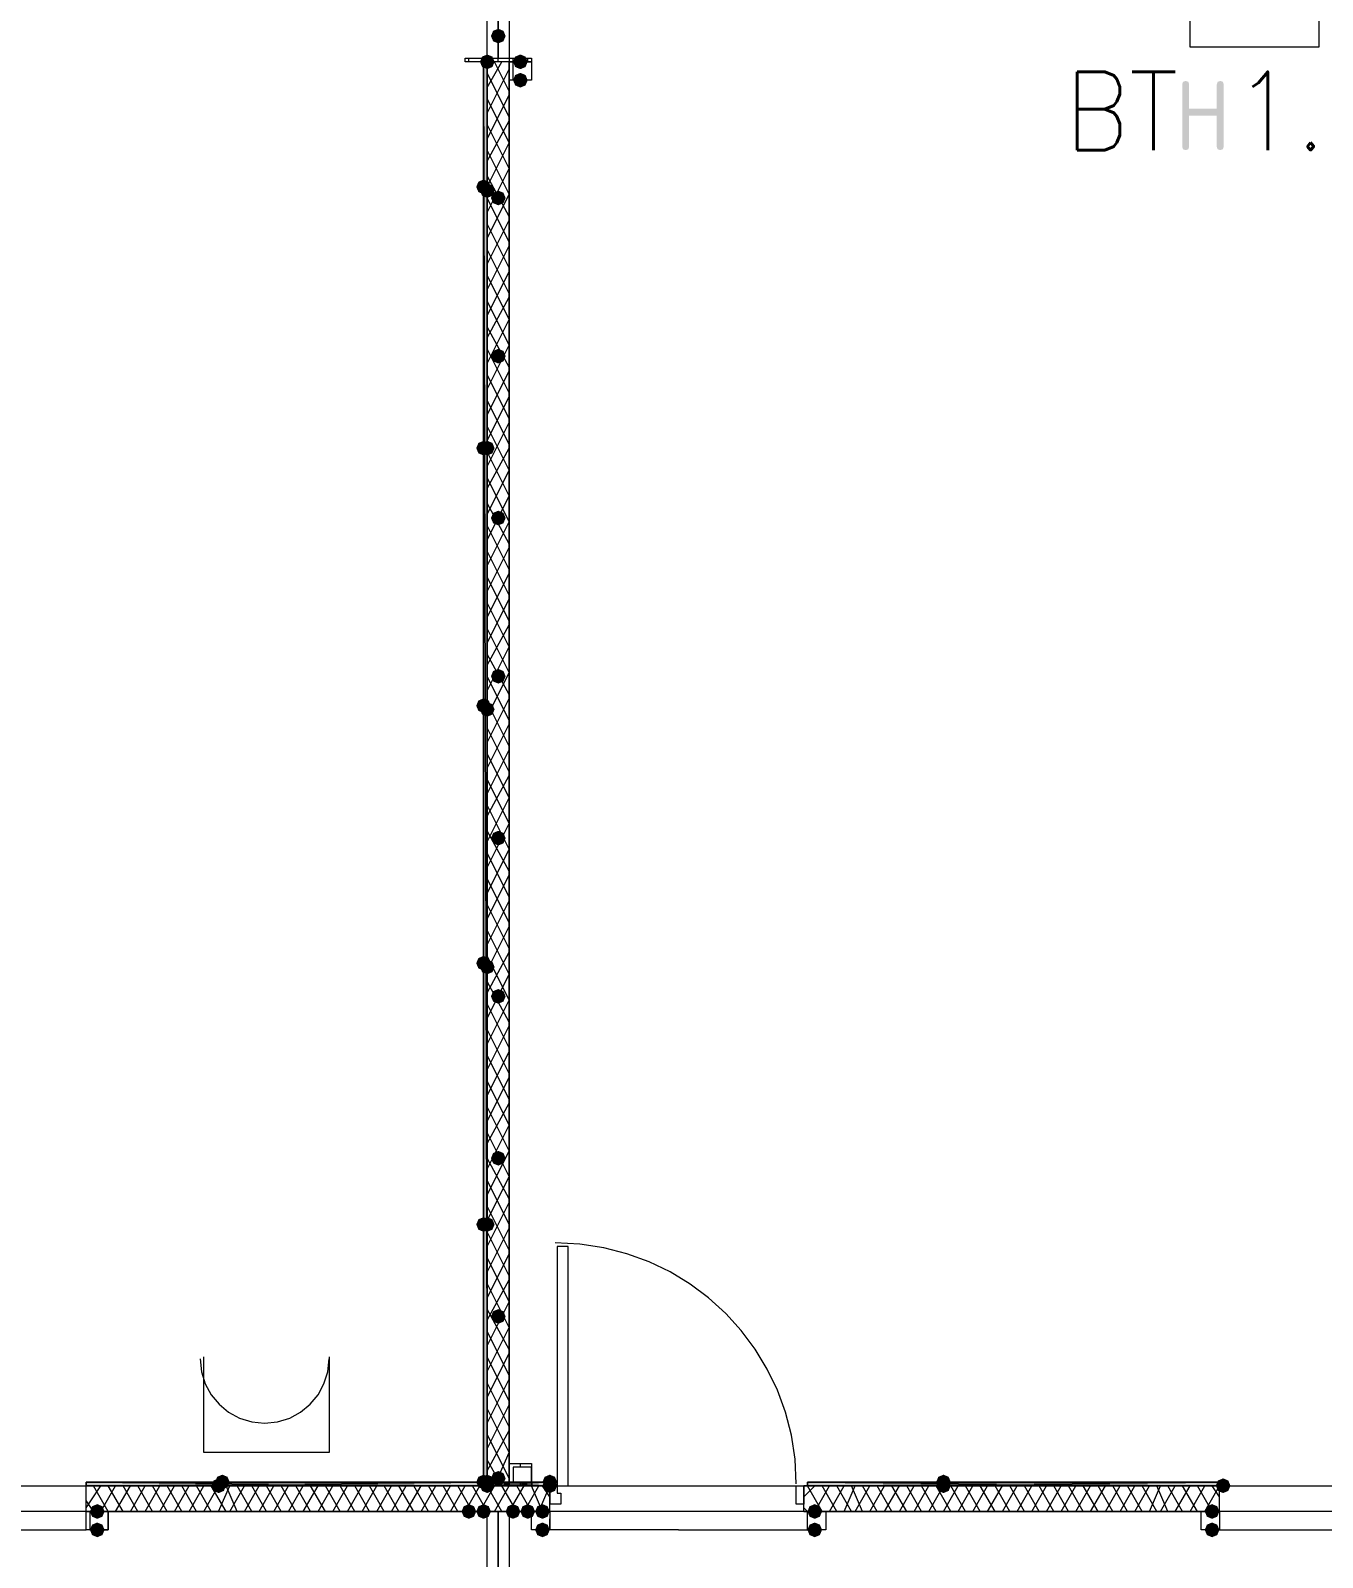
# Model space of a CAD drawing. Header units: millimetres. Extents: x 0 to 420, y 0 to 297.
# Drawn here: x 264.54 to 279.4, y 186.88 to 204.45 of the extents above; entities that cross this region are included whole.
import ezdxf

# ---------------------------------------------------------------- set-up
doc = ezdxf.new("R2010")
doc.units = ezdxf.units.MM
doc.styles.get("Standard").update_dxf_attribs({"font": 'STANDARD'})

msp = doc.modelspace()

# ---------------------------------------------------------------- hatches: boundary and pattern name
for color, points in [(7, [(270.002, 204.385333), (269.977129, 204.325537), (269.917333, 204.300667), (269.857538, 204.325537), (269.832667, 204.385333), (269.857537, 204.445129), (269.917333, 204.47), (269.977129, 204.445129)]), (7, [(269.875, 204.089), (269.850129, 204.029204), (269.790333, 204.004333), (269.730537, 204.029204), (269.705667, 204.089), (269.730537, 204.148796), (269.790333, 204.173667), (269.850129, 204.148796)]), (7, [(270.256, 204.089), (270.231129, 204.029204), (270.171333, 204.004333), (270.111538, 204.029204), (270.086667, 204.089), (270.111537, 204.148796), (270.171333, 204.173667), (270.231129, 204.148796)]), (7, [(270.256, 203.877333), (270.231129, 203.817537), (270.171333, 203.792667), (270.111538, 203.817537), (270.086667, 203.877333), (270.111537, 203.937129), (270.171333, 203.962), (270.231129, 203.937129)]), (7, [(277.786042, 203.112687), (277.786042, 203.829267), (277.796032, 203.859032), (277.82628, 203.868954), (277.856046, 203.859032), (277.865968, 203.829267), (277.865968, 203.550352), (278.184019, 203.550352), (278.184019, 203.829267), (278.193941, 203.859032), (278.223707, 203.868954), (278.253748, 203.859032), (278.263945, 203.829267), (278.263945, 203.112687), (278.253748, 203.082921), (278.223707, 203.072999), (278.193941, 203.082921), (278.184019, 203.112687), (278.184019, 203.470977), (277.865968, 203.470977), (277.865968, 203.112687), (277.856046, 203.082921), (277.82628, 203.072999), (277.796032, 203.082921)]), (254, [(269.832667, 202.649667), (269.807796, 202.589871), (269.748, 202.565), (269.688204, 202.589871), (269.663333, 202.649667), (269.688204, 202.709462), (269.748, 202.734333), (269.807796, 202.709463)]), (254, [(269.875, 202.607333), (269.850129, 202.547537), (269.790333, 202.522667), (269.730537, 202.547537), (269.705667, 202.607333), (269.730537, 202.667129), (269.790333, 202.692), (269.850129, 202.667129)]), (7, [(270.002, 202.522667), (269.977129, 202.462871), (269.917333, 202.438), (269.857538, 202.462871), (269.832667, 202.522667), (269.857537, 202.582462), (269.917333, 202.607333), (269.977129, 202.582463)]), (7, [(270.002, 200.702333), (269.977129, 200.642537), (269.917333, 200.617667), (269.857538, 200.642537), (269.832667, 200.702333), (269.857537, 200.762129), (269.917333, 200.787), (269.977129, 200.762129)]), (254, [(269.832667, 199.644), (269.807796, 199.584204), (269.748, 199.559333), (269.688204, 199.584204), (269.663333, 199.644), (269.688204, 199.703796), (269.748, 199.728667), (269.807796, 199.703796)]), (254, [(269.875, 199.644), (269.850129, 199.584204), (269.790333, 199.559333), (269.730537, 199.584204), (269.705667, 199.644), (269.730537, 199.703796), (269.790333, 199.728667), (269.850129, 199.703796)]), (7, [(270.002, 198.839667), (269.977129, 198.779871), (269.917333, 198.755), (269.857538, 198.779871), (269.832667, 198.839667), (269.857537, 198.899462), (269.917333, 198.924333), (269.977129, 198.899463)]), (7, [(270.002, 197.019333), (269.977129, 196.959537), (269.917333, 196.934667), (269.857538, 196.959537), (269.832667, 197.019333), (269.857537, 197.079129), (269.917333, 197.104), (269.977129, 197.079129)]), (254, [(269.832667, 196.680667), (269.807796, 196.620871), (269.748, 196.596), (269.688204, 196.620871), (269.663333, 196.680667), (269.688204, 196.740462), (269.748, 196.765333), (269.807796, 196.740463)]), (254, [(269.875, 196.638333), (269.850129, 196.578537), (269.790333, 196.553667), (269.730537, 196.578537), (269.705667, 196.638333), (269.730537, 196.698129), (269.790333, 196.723), (269.850129, 196.698129)]), (7, [(270.002, 195.156667), (269.977129, 195.096871), (269.917333, 195.072), (269.857538, 195.096871), (269.832667, 195.156667), (269.857537, 195.216462), (269.917333, 195.241333), (269.977129, 195.216463)]), (254, [(269.832667, 193.717333), (269.807796, 193.657537), (269.748, 193.632667), (269.688204, 193.657537), (269.663333, 193.717333), (269.688204, 193.777129), (269.748, 193.802), (269.807796, 193.777129)]), (254, [(269.875, 193.675), (269.850129, 193.615204), (269.790333, 193.590333), (269.730537, 193.615204), (269.705667, 193.675), (269.730537, 193.734796), (269.790333, 193.759667), (269.850129, 193.734796)]), (7, [(270.002, 193.336333), (269.977129, 193.276537), (269.917333, 193.251667), (269.857538, 193.276537), (269.832667, 193.336333), (269.857537, 193.396129), (269.917333, 193.421), (269.977129, 193.396129)]), (7, [(270.002, 191.473667), (269.977129, 191.413871), (269.917333, 191.389), (269.857538, 191.413871), (269.832667, 191.473667), (269.857537, 191.533462), (269.917333, 191.558333), (269.977129, 191.533463)]), (254, [(269.832667, 190.711667), (269.807796, 190.651871), (269.748, 190.627), (269.688204, 190.651871), (269.663333, 190.711667), (269.688204, 190.771462), (269.748, 190.796333), (269.807796, 190.771463)]), (254, [(269.875, 190.711667), (269.850129, 190.651871), (269.790333, 190.627), (269.730537, 190.651871), (269.705667, 190.711667), (269.730537, 190.771462), (269.790333, 190.796333), (269.850129, 190.771463)]), (7, [(270.002, 189.653333), (269.977129, 189.593537), (269.917333, 189.568667), (269.857538, 189.593537), (269.832667, 189.653333), (269.857537, 189.713129), (269.917333, 189.738), (269.977129, 189.713129)]), (254, [(266.827, 187.748333), (266.802129, 187.688538), (266.742333, 187.663667), (266.682537, 187.688538), (266.657667, 187.748333), (266.682537, 187.808129), (266.742333, 187.833), (266.802129, 187.808129)]), (254, [(269.832667, 187.748333), (269.807796, 187.688538), (269.748, 187.663667), (269.688204, 187.688538), (269.663333, 187.748333), (269.688204, 187.808129), (269.748, 187.833), (269.807796, 187.808129)]), (254, [(269.875, 187.748333), (269.850129, 187.688538), (269.790333, 187.663667), (269.730537, 187.688538), (269.705667, 187.748333), (269.730537, 187.808129), (269.790333, 187.833), (269.850129, 187.808129)]), (254, [(269.875, 187.748333), (269.850129, 187.688538), (269.790333, 187.663667), (269.730537, 187.688538), (269.705667, 187.748333), (269.730537, 187.808129), (269.790333, 187.833), (269.850129, 187.808129)]), (7, [(270.002, 187.790667), (269.977129, 187.730871), (269.917333, 187.706), (269.857538, 187.730871), (269.832667, 187.790667), (269.857537, 187.850462), (269.917333, 187.875333), (269.977129, 187.850463)]), (254, [(270.594667, 187.748333), (270.569796, 187.688538), (270.51, 187.663667), (270.450204, 187.688538), (270.425333, 187.748333), (270.450204, 187.808129), (270.51, 187.833), (270.569796, 187.808129)]), (254, [(275.124333, 187.748333), (275.099462, 187.688538), (275.039667, 187.663667), (274.979871, 187.688538), (274.955, 187.748333), (274.979871, 187.808129), (275.039667, 187.833), (275.099462, 187.808129)]), (254, [(266.784667, 187.706), (266.759796, 187.646204), (266.7, 187.621333), (266.640204, 187.646204), (266.615333, 187.706), (266.640204, 187.765796), (266.7, 187.790667), (266.759796, 187.765796)]), (7, [(269.875, 187.706), (269.850129, 187.646204), (269.790333, 187.621333), (269.730537, 187.646204), (269.705667, 187.706), (269.730537, 187.765796), (269.790333, 187.790667), (269.850129, 187.765796)]), (254, [(269.875, 187.706), (269.850129, 187.646204), (269.790333, 187.621333), (269.730537, 187.646204), (269.705667, 187.706), (269.730537, 187.765796), (269.790333, 187.790667), (269.850129, 187.765796)]), (254, [(269.875, 187.706), (269.850129, 187.646204), (269.790333, 187.621333), (269.730537, 187.646204), (269.705667, 187.706), (269.730537, 187.765796), (269.790333, 187.790667), (269.850129, 187.765796)]), (254, [(269.875, 187.706), (269.850129, 187.646204), (269.790333, 187.621333), (269.730537, 187.646204), (269.705667, 187.706), (269.730537, 187.765796), (269.790333, 187.790667), (269.850129, 187.765796)]), (254, [(270.594667, 187.706), (270.569796, 187.646204), (270.51, 187.621333), (270.450204, 187.646204), (270.425333, 187.706), (270.450204, 187.765796), (270.51, 187.790667), (270.569796, 187.765796)]), (254, [(275.124333, 187.706), (275.099462, 187.646204), (275.039667, 187.621333), (274.979871, 187.646204), (274.955, 187.706), (274.979871, 187.765796), (275.039667, 187.790667), (275.099462, 187.765796)]), (254, [(278.341667, 187.706), (278.316796, 187.646204), (278.257, 187.621333), (278.197204, 187.646204), (278.172333, 187.706), (278.197204, 187.765796), (278.257, 187.790667), (278.316796, 187.765796)]), (7, [(265.387667, 187.409667), (265.362796, 187.349871), (265.303, 187.325), (265.243204, 187.349871), (265.218333, 187.409667), (265.243204, 187.469462), (265.303, 187.494333), (265.362796, 187.469463)]), (7, [(269.663333, 187.409667), (269.638462, 187.349871), (269.578667, 187.325), (269.518871, 187.349871), (269.494, 187.409667), (269.518871, 187.469462), (269.578667, 187.494333), (269.638462, 187.469463)]), (7, [(269.832667, 187.409667), (269.807796, 187.349871), (269.748, 187.325), (269.688204, 187.349871), (269.663333, 187.409667), (269.688204, 187.469462), (269.748, 187.494333), (269.807796, 187.469463)]), (7, [(270.171333, 187.409667), (270.146462, 187.349871), (270.086667, 187.325), (270.026871, 187.349871), (270.002, 187.409667), (270.026871, 187.469462), (270.086667, 187.494333), (270.146462, 187.469463)]), (7, [(270.340667, 187.409667), (270.315796, 187.349871), (270.256, 187.325), (270.196204, 187.349871), (270.171333, 187.409667), (270.196204, 187.469462), (270.256, 187.494333), (270.315796, 187.469463)]), (7, [(270.51, 187.409667), (270.485129, 187.349871), (270.425333, 187.325), (270.365538, 187.349871), (270.340667, 187.409667), (270.365537, 187.469462), (270.425333, 187.494333), (270.485129, 187.469463)]), (7, [(273.642667, 187.409667), (273.617796, 187.349871), (273.558, 187.325), (273.498204, 187.349871), (273.473333, 187.409667), (273.498204, 187.469462), (273.558, 187.494333), (273.617796, 187.469463)]), (7, [(278.214667, 187.409667), (278.189796, 187.349871), (278.13, 187.325), (278.070204, 187.349871), (278.045333, 187.409667), (278.070204, 187.469462), (278.13, 187.494333), (278.189796, 187.469463)]), (7, [(265.387667, 187.198), (265.362796, 187.138204), (265.303, 187.113333), (265.243204, 187.138204), (265.218333, 187.198), (265.243204, 187.257796), (265.303, 187.282667), (265.362796, 187.257796)]), (7, [(270.51, 187.198), (270.485129, 187.138204), (270.425333, 187.113333), (270.365538, 187.138204), (270.340667, 187.198), (270.365537, 187.257796), (270.425333, 187.282667), (270.485129, 187.257796)]), (7, [(273.642667, 187.198), (273.617796, 187.138204), (273.558, 187.113333), (273.498204, 187.138204), (273.473333, 187.198), (273.498204, 187.257796), (273.558, 187.282667), (273.617796, 187.257796)]), (7, [(278.214667, 187.198), (278.189796, 187.138204), (278.13, 187.113333), (278.070204, 187.138204), (278.045333, 187.198), (278.070204, 187.257796), (278.13, 187.282667), (278.189796, 187.257796)])]:
    msp.add_hatch(color=color).paths.add_polyline_path(points, flags=0)
h = msp.add_hatch(color=7)
h.paths.add_polyline_path([(269.790333, 204.089), (269.748, 204.089), (269.790333, 187.748333)], flags=0)
h.paths.add_polyline_path([(269.748, 204.089), (269.790333, 187.748333), (269.748, 187.748333)], flags=0)
h = msp.add_hatch(color=7)
h.paths.add_polyline_path([(269.790333, 187.748333), (265.176, 187.748333), (269.790333, 187.706)], flags=0)
h.paths.add_polyline_path([(265.176, 187.748333), (269.790333, 187.706), (265.176, 187.706)], flags=0)
h = msp.add_hatch(color=7)
h.paths.add_polyline_path([(270.51, 187.748333), (269.790333, 187.748333), (270.51, 187.706)], flags=0)
h.paths.add_polyline_path([(269.790333, 187.748333), (270.51, 187.706), (269.790333, 187.706)], flags=0)
h = msp.add_hatch(color=7)
h.paths.add_polyline_path([(278.257, 187.748333), (273.473333, 187.748333), (278.257, 187.706)], flags=0)
h.paths.add_polyline_path([(273.473333, 187.748333), (278.257, 187.706), (273.473333, 187.706)], flags=0)

# ---------------------------------------------------------------- linework, layer by layer
at = {"color": 7, "lineweight": 0}
for points in [[(269.790333, 222.207667), (252.687667, 222.207667), (252.687667, 187.706), (269.790333, 187.706)], [(287.147, 187.706), (287.147, 222.207667), (270.044333, 222.207667), (270.044333, 187.706)], [(270.298333, 204.089), (269.536333, 204.089), (269.536333, 204.131333), (269.917333, 204.131333), (269.917333, 204.766333), (269.536333, 204.766333), (269.536333, 204.808667), (270.298333, 204.808667), (270.298333, 204.766333), (269.917333, 204.766333), (269.917333, 204.131333), (270.298333, 204.131333)], [(269.790333, 204.089), (269.748, 204.089), (269.790333, 187.748333)], [(269.748, 204.089), (269.790333, 187.748333), (269.748, 187.748333)], [(269.748, 204.089), (269.748, 187.748333), (269.790333, 187.748333), (269.790333, 204.089)], [(269.748, 204.089), (269.748, 187.748333), (269.790333, 187.748333), (269.790333, 204.089)], [(270.298333, 203.877333), (270.086667, 203.877333), (270.086667, 204.089), (270.298333, 204.089), (270.298333, 203.877333), (270.044333, 203.877333), (270.044333, 204.089), (270.298333, 204.089)], [(270.594667, 190.457667), (270.594667, 187.706), (270.721667, 187.706), (270.721667, 190.457667)], [(270.298333, 187.706), (270.044333, 187.706), (270.044333, 187.96), (270.298333, 187.96)], [(270.298333, 187.748333), (270.298333, 187.917667), (270.086667, 187.917667), (270.086667, 187.748333)], [(269.790333, 187.748333), (265.176, 187.748333), (269.790333, 187.706)], [(265.176, 187.748333), (269.790333, 187.706), (265.176, 187.706)], [(265.176, 187.706), (265.176, 187.748333), (269.790333, 187.748333), (269.790333, 187.706), (265.176, 187.706), (269.790333, 187.706), (269.790333, 187.748333), (265.176, 187.748333)], [(270.51, 187.748333), (269.790333, 187.748333), (270.51, 187.706)], [(269.790333, 187.748333), (270.51, 187.706), (269.790333, 187.706)], [(270.51, 187.748333), (269.790333, 187.748333), (269.790333, 187.706), (270.51, 187.706)], [(270.51, 187.748333), (269.790333, 187.748333), (269.790333, 187.706), (270.51, 187.706)], [(270.51, 187.494333), (270.51, 187.706), (270.594667, 187.706), (270.594667, 187.621333), (270.637, 187.621333), (270.637, 187.494333)], [(270.51, 187.706), (270.51, 187.494333)], [(273.346333, 187.494333), (273.346333, 187.621333), (273.346333, 187.706), (273.431, 187.706), (273.431, 187.494333)], [(273.431, 187.706), (273.431, 187.494333)], [(278.257, 187.748333), (273.473333, 187.748333), (278.257, 187.706)], [(273.473333, 187.748333), (278.257, 187.706), (273.473333, 187.706)], [(273.473333, 187.706), (273.473333, 187.748333), (278.257, 187.748333), (278.257, 187.706), (273.473333, 187.706), (278.257, 187.706), (278.257, 187.748333), (273.473333, 187.748333)], [(252.179667, 176.276), (269.790333, 176.276), (269.790333, 187.409667), (252.179667, 187.409667)], [(265.176, 187.409667), (265.43, 187.409667), (265.43, 187.198), (265.176, 187.198)], [(265.218333, 187.409667), (265.218333, 187.198), (265.43, 187.198), (265.43, 187.409667)], [(270.298333, 186.69), (269.536333, 186.69), (269.536333, 186.732333), (269.917333, 186.732333), (269.917333, 187.409667), (269.536333, 187.409667), (270.298333, 187.409667), (269.917333, 187.409667), (269.917333, 186.732333), (270.298333, 186.732333)], [(287.147, 187.409667), (270.044333, 187.409667), (270.044333, 176.276), (287.147, 176.276)], [(273.685, 187.198), (273.473333, 187.198), (273.473333, 187.409667), (273.685, 187.409667), (273.685, 187.198), (273.473333, 187.198), (273.473333, 187.409667), (273.685, 187.409667)], [(278.003, 187.409667), (278.214667, 187.409667), (278.214667, 187.198), (278.003, 187.198), (278.003, 187.409667), (278.214667, 187.409667), (278.214667, 187.198), (278.003, 187.198)]]:
    msp.add_lwpolyline(points, close=True, dxfattribs=at)
at = {"color": 1, "lineweight": 0}
msp.add_lwpolyline([(279.357667, 204.258333), (277.876001, 204.258333), (277.876001, 205.697666), (279.357667, 205.697666)], close=True, dxfattribs=at)
at = {"color": 7, "lineweight": 0}
for points in [[(269.917333, 204.089), (269.917333, 204.808667)], [(269.578667, 204.089), (269.578667, 204.131333)], [(269.748, 204.089), (269.748, 204.131333)], [(269.748, 204.089), (269.748, 187.748333), (269.748, 204.089), (269.790333, 187.748333)], [(269.790333, 203.792667), (269.959667, 204.089)], [(270.044333, 187.706), (270.044333, 204.089), (269.790333, 204.089), (269.790333, 187.706)], [(269.790333, 203.496333), (270.044333, 204.004333)], [(270.044333, 203.750333), (269.875, 204.089)], [(270.044333, 204.046667), (270.044333, 204.089)], [(270.086667, 204.089), (270.086667, 204.131333)], [(270.256, 204.089), (270.256, 204.131333)], [(270.044333, 203.454), (269.790333, 203.962)], [(269.790333, 203.2), (270.044333, 203.708)], [(270.044333, 203.157667), (269.790333, 203.665667)], [(269.790333, 202.946), (270.044333, 203.411667)], [(270.044333, 202.861333), (269.790333, 203.369333)], [(269.790333, 202.649667), (270.044333, 203.157667)], [(270.044333, 202.565), (269.790333, 203.073)], [(269.790333, 202.353333), (270.044333, 202.861333)], [(270.044333, 202.311), (269.790333, 202.776667)], [(269.790333, 202.057), (270.044333, 202.565)], [(270.044333, 202.014667), (269.790333, 202.522667)], [(269.790333, 201.760667), (270.044333, 202.268667)], [(270.044333, 201.718333), (269.790333, 202.226333)], [(269.790333, 201.464333), (270.044333, 201.972333)], [(270.044333, 201.422), (269.790333, 201.93)], [(269.790333, 201.168), (270.044333, 201.676)], [(270.044333, 201.125667), (269.790333, 201.633667)], [(269.790333, 200.914), (270.044333, 201.379667)], [(270.044333, 200.829333), (269.790333, 201.337333)], [(269.790333, 200.617667), (270.044333, 201.125667)], [(270.044333, 200.575333), (269.790333, 201.041)], [(269.790333, 200.321333), (270.044333, 200.829333)], [(270.044333, 200.279), (269.790333, 200.787)], [(269.790333, 200.025), (270.044333, 200.533)], [(270.044333, 199.982667), (269.790333, 200.490667)], [(269.790333, 199.728667), (270.044333, 200.236667)], [(270.044333, 199.686333), (269.790333, 200.194333)], [(269.790333, 199.432333), (270.044333, 199.940333)], [(270.044333, 199.39), (269.790333, 199.898)], [(269.790333, 199.178333), (270.044333, 199.644)], [(270.044333, 199.093667), (269.790333, 199.601667)], [(269.790333, 198.882), (270.044333, 199.39)], [(270.044333, 198.797333), (269.790333, 199.305333)], [(269.790333, 198.585667), (270.044333, 199.093667)], [(270.044333, 198.543333), (269.790333, 199.009)], [(269.790333, 198.289333), (270.044333, 198.797333)], [(270.044333, 198.247), (269.790333, 198.755)], [(269.790333, 197.993), (270.044333, 198.501)], [(270.044333, 197.950667), (269.790333, 198.458667)], [(269.790333, 197.696667), (270.044333, 198.204667)], [(270.044333, 197.654333), (269.790333, 198.162333)], [(269.790333, 197.400333), (270.044333, 197.908333)], [(270.044333, 197.358), (269.790333, 197.866)], [(269.790333, 197.146333), (270.044333, 197.612)], [(270.044333, 197.061667), (269.790333, 197.569667)], [(269.790333, 196.85), (270.044333, 197.358)], [(270.044333, 196.807667), (269.790333, 197.273333)], [(269.790333, 196.553667), (270.044333, 197.061667)], [(270.044333, 196.511333), (269.790333, 197.019333)], [(269.790333, 196.257333), (270.044333, 196.765333)], [(270.044333, 196.215), (269.790333, 196.723)], [(269.790333, 195.961), (270.044333, 196.469)], [(270.044333, 195.918667), (269.790333, 196.426667)], [(269.790333, 195.664667), (270.044333, 196.172667)], [(270.044333, 195.622333), (269.790333, 196.130333)], [(269.790333, 195.410667), (270.044333, 195.876333)], [(270.044333, 195.326), (269.790333, 195.834)], [(269.790333, 195.114333), (270.044333, 195.622333)], [(270.044333, 195.029667), (269.790333, 195.537667)], [(269.790333, 194.818), (270.044333, 195.326)], [(270.044333, 194.775667), (269.790333, 195.241333)], [(269.790333, 194.521667), (270.044333, 195.029667)], [(270.044333, 194.479333), (269.790333, 194.987333)], [(269.790333, 194.225333), (270.044333, 194.733333)], [(270.044333, 194.183), (269.790333, 194.691)], [(269.790333, 193.929), (270.044333, 194.437)], [(270.044333, 193.886667), (269.790333, 194.394667)], [(269.790333, 193.632667), (270.044333, 194.140667)], [(270.044333, 193.590333), (269.790333, 194.098333)], [(269.790333, 193.378667), (270.044333, 193.844333)], [(270.044333, 193.294), (269.790333, 193.802)], [(269.790333, 193.082333), (270.044333, 193.590333)], [(270.044333, 193.04), (269.790333, 193.505667)], [(269.790333, 192.786), (270.044333, 193.294)], [(270.044333, 192.743667), (269.790333, 193.251667)], [(269.790333, 192.489667), (270.044333, 192.997667)], [(270.044333, 192.447333), (269.790333, 192.955333)], [(269.790333, 192.193333), (270.044333, 192.701333)], [(270.044333, 192.151), (269.790333, 192.659)], [(269.790333, 191.897), (270.044333, 192.405)], [(270.044333, 191.854667), (269.790333, 192.362667)], [(269.790333, 191.643), (270.044333, 192.108667)], [(270.044333, 191.558333), (269.790333, 192.066333)], [(269.790333, 191.346667), (270.044333, 191.854667)], [(270.044333, 191.262), (269.790333, 191.77)], [(269.790333, 191.050333), (270.044333, 191.558333)], [(270.044333, 191.008), (269.790333, 191.473667)], [(269.790333, 190.754), (270.044333, 191.262)], [(270.044333, 190.711667), (269.790333, 191.219667)], [(269.790333, 190.457667), (270.044333, 190.965667)], [(270.044333, 190.415333), (269.790333, 190.923333)], [(269.790333, 190.161333), (270.044333, 190.669333)], [(270.044333, 190.119), (269.790333, 190.627)], [(273.346333, 187.727167), (273.332018, 188.010675), (273.29, 188.285994), (273.221674, 188.551728), (273.128432, 188.806485), (273.01167, 189.04887), (272.872781, 189.277491), (272.713158, 189.490952), (272.534195, 189.687861), (272.337286, 189.866824), (272.123824, 190.026448), (271.895204, 190.165337), (271.652818, 190.282099), (271.398061, 190.37534), (271.132327, 190.443666), (270.857009, 190.485684), (270.5735, 190.5)], [(269.790333, 189.865), (270.044333, 190.373)], [(270.044333, 189.822667), (269.790333, 190.330667)], [(269.790333, 189.611), (270.044333, 190.076667)], [(270.044333, 189.526333), (269.790333, 190.034333)], [(269.790333, 189.314667), (270.044333, 189.822667)], [(270.044333, 189.272333), (269.790333, 189.738)], [(269.790333, 189.018333), (270.044333, 189.526333)], [(270.044333, 188.976), (269.790333, 189.484)], [(269.790333, 188.722), (270.044333, 189.23)], [(270.044333, 188.679667), (269.790333, 189.187667)], [(269.790333, 188.425667), (270.044333, 188.933667)], [(270.044333, 188.383333), (269.790333, 188.891333)], [(269.790333, 188.129333), (270.044333, 188.637333)], [(270.044333, 188.087), (269.790333, 188.595)], [(269.790333, 187.875333), (270.044333, 188.341)], [(270.044333, 187.790667), (269.790333, 188.298667)], [(269.959667, 187.706), (269.790333, 188.002333)], [(269.875, 187.706), (270.044333, 188.087)], [(270.171333, 187.917667), (270.171333, 187.96)], [(269.790333, 187.706), (265.176, 187.706), (269.790333, 187.748333), (265.176, 187.748333)], [(265.176, 187.452), (265.345333, 187.706)], [(265.176, 187.409667), (265.176, 187.706)], [(265.176, 187.409667), (265.176, 187.706)], [(269.790333, 187.706), (265.176, 187.706)], [(265.43, 187.409667), (265.260667, 187.706)], [(265.345333, 187.409667), (265.514667, 187.706)], [(265.599333, 187.409667), (265.43, 187.706)], [(265.514667, 187.409667), (265.684, 187.706)], [(265.768667, 187.409667), (265.599333, 187.706)], [(265.684, 187.409667), (265.853333, 187.706)], [(265.938, 187.409667), (265.768667, 187.706)], [(265.853333, 187.409667), (266.022667, 187.706)], [(266.107333, 187.409667), (265.938, 187.706)], [(266.022667, 187.409667), (266.192, 187.706)], [(266.276667, 187.409667), (266.107333, 187.706)], [(266.192, 187.409667), (266.361333, 187.706)], [(266.446, 187.409667), (266.276667, 187.706)], [(266.361333, 187.409667), (266.530667, 187.706)], [(266.615333, 187.409667), (266.446, 187.706)], [(266.530667, 187.409667), (266.7, 187.706)], [(266.784667, 187.409667), (266.615333, 187.706)], [(266.7, 187.409667), (266.827, 187.706)], [(266.911667, 187.409667), (266.784667, 187.706)], [(266.827, 187.409667), (266.996333, 187.706)], [(267.081, 187.409667), (266.911667, 187.706)], [(266.996333, 187.409667), (267.165667, 187.706)], [(267.250333, 187.409667), (267.081, 187.706)], [(267.165667, 187.409667), (267.335, 187.706)], [(267.419667, 187.409667), (267.250333, 187.706)], [(267.335, 187.409667), (267.504333, 187.706)], [(267.589, 187.409667), (267.419667, 187.706)], [(267.504333, 187.409667), (267.673667, 187.706)], [(267.758333, 187.409667), (267.589, 187.706)], [(267.673667, 187.409667), (267.843, 187.706)], [(267.927667, 187.409667), (267.758333, 187.706)], [(267.843, 187.409667), (268.012333, 187.706)], [(268.097, 187.409667), (267.927667, 187.706)], [(268.012333, 187.409667), (268.181667, 187.706)], [(268.266333, 187.409667), (268.097, 187.706)], [(268.181667, 187.409667), (268.351, 187.706)], [(268.435667, 187.409667), (268.266333, 187.706)], [(268.351, 187.409667), (268.520333, 187.706)], [(268.605, 187.409667), (268.435667, 187.706)], [(268.520333, 187.409667), (268.689667, 187.706)], [(268.774333, 187.409667), (268.605, 187.706)], [(268.689667, 187.409667), (268.859, 187.706)], [(268.943667, 187.409667), (268.774333, 187.706)], [(268.859, 187.409667), (269.028333, 187.706)], [(269.113, 187.409667), (268.943667, 187.706)], [(269.028333, 187.409667), (269.197667, 187.706)], [(269.282333, 187.409667), (269.113, 187.706)], [(269.197667, 187.409667), (269.367, 187.706)], [(269.451667, 187.409667), (269.282333, 187.706)], [(269.367, 187.409667), (269.536333, 187.706)], [(269.621, 187.409667), (269.451667, 187.706)], [(269.536333, 187.409667), (269.705667, 187.706)], [(269.790333, 187.409667), (269.621, 187.706)], [(269.705667, 187.409667), (269.875, 187.706)], [(270.51, 187.748333), (269.790333, 187.748333), (270.51, 187.748333), (269.790333, 187.706)], [(269.959667, 187.409667), (269.790333, 187.706)], [(269.875, 187.409667), (270.044333, 187.706)], [(270.129, 187.409667), (269.959667, 187.706)], [(270.044333, 187.706), (270.044333, 187.790667)], [(270.044333, 187.409667), (270.213667, 187.706)], [(270.51, 187.706), (270.044333, 187.706)], [(270.298333, 187.409667), (270.129, 187.706)], [(270.171333, 187.706), (270.171333, 187.748333)], [(270.213667, 187.409667), (270.383, 187.706)], [(270.425333, 187.409667), (270.298333, 187.706)], [(270.383, 187.409667), (270.51, 187.706)], [(270.51, 187.579), (270.425333, 187.706)], [(270.51, 187.409667), (270.51, 187.494333), (270.51, 187.706)], [(273.431, 187.579), (273.558, 187.706)], [(273.431, 187.409667), (273.431, 187.494333), (273.431, 187.706)], [(278.214667, 187.706), (273.431, 187.706)], [(278.257, 187.706), (273.473333, 187.706), (278.257, 187.748333), (273.473333, 187.748333)], [(273.642667, 187.409667), (273.473333, 187.706)], [(273.558, 187.409667), (273.727333, 187.706)], [(273.812, 187.409667), (273.642667, 187.706)], [(273.727333, 187.409667), (273.896667, 187.706)], [(273.981333, 187.409667), (273.812, 187.706)], [(273.896667, 187.409667), (274.023667, 187.706)], [(274.108333, 187.409667), (273.981333, 187.706)], [(274.023667, 187.409667), (274.193, 187.706)], [(274.277667, 187.409667), (274.108333, 187.706)], [(274.193, 187.409667), (274.362333, 187.706)], [(274.447, 187.409667), (274.277667, 187.706)], [(274.362333, 187.409667), (274.531667, 187.706)], [(274.616333, 187.409667), (274.447, 187.706)], [(274.531667, 187.409667), (274.701, 187.706)], [(274.785667, 187.409667), (274.616333, 187.706)], [(274.701, 187.409667), (274.870333, 187.706)], [(274.955, 187.409667), (274.785667, 187.706)], [(274.870333, 187.409667), (275.039667, 187.706)], [(275.124333, 187.409667), (274.955, 187.706)], [(275.039667, 187.409667), (275.209, 187.706)], [(275.293667, 187.409667), (275.124333, 187.706)], [(275.209, 187.409667), (275.378333, 187.706)], [(275.463, 187.409667), (275.293667, 187.706)], [(275.378333, 187.409667), (275.547667, 187.706)], [(275.632333, 187.409667), (275.463, 187.706)], [(275.547667, 187.409667), (275.717, 187.706)], [(275.801667, 187.409667), (275.632333, 187.706)], [(275.717, 187.409667), (275.886333, 187.706)], [(275.971, 187.409667), (275.801667, 187.706)], [(275.886333, 187.409667), (276.055667, 187.706)], [(276.140333, 187.409667), (275.971, 187.706)], [(276.055667, 187.409667), (276.225, 187.706)], [(276.309667, 187.409667), (276.140333, 187.706)], [(276.225, 187.409667), (276.394333, 187.706)], [(276.479, 187.409667), (276.309667, 187.706)], [(276.394333, 187.409667), (276.563667, 187.706)], [(276.648333, 187.409667), (276.479, 187.706)], [(276.563667, 187.409667), (276.733, 187.706)], [(276.817667, 187.409667), (276.648333, 187.706)], [(276.733, 187.409667), (276.902333, 187.706)], [(276.987, 187.409667), (276.817667, 187.706)], [(276.902333, 187.409667), (277.071667, 187.706)], [(277.156333, 187.409667), (276.987, 187.706)], [(277.071667, 187.409667), (277.241, 187.706)], [(277.325667, 187.409667), (277.156333, 187.706)], [(277.241, 187.409667), (277.410333, 187.706)], [(277.495, 187.409667), (277.325667, 187.706)], [(277.410333, 187.409667), (277.537333, 187.706)], [(277.622, 187.409667), (277.495, 187.706)], [(277.537333, 187.409667), (277.706667, 187.706)], [(277.791333, 187.409667), (277.622, 187.706)], [(277.706667, 187.409667), (277.876, 187.706)], [(277.960667, 187.409667), (277.791333, 187.706)], [(277.876, 187.409667), (278.045333, 187.706)], [(278.13, 187.409667), (277.960667, 187.706)], [(278.045333, 187.409667), (278.214667, 187.706)], [(278.214667, 187.579), (278.13, 187.706)], [(278.214667, 187.409667), (278.214667, 187.706)], [(278.214667, 187.409667), (278.214667, 187.706)], [(265.260667, 187.409667), (265.176, 187.536667)], [(270.51, 187.409667), (270.51, 187.494333)], [(273.431, 187.409667), (273.431, 187.494333)], [(265.176, 187.325), (265.176, 187.409667), (263.017, 187.409667)], [(263.017, 187.198), (265.176, 187.198), (265.176, 187.325)], [(265.176, 187.409667), (270.51, 187.409667)], [(269.917333, 186.69), (269.917333, 187.409667)], [(271.991667, 187.198), (270.51, 187.198), (270.298333, 187.198), (270.298333, 187.409667), (270.51, 187.409667), (270.51, 187.198), (270.298333, 187.198), (270.298333, 187.409667), (270.51, 187.409667), (270.51, 187.198), (270.51, 187.325)], [(271.991667, 187.409667), (270.51, 187.409667), (270.51, 187.325)], [(273.473333, 187.325), (273.473333, 187.409667), (271.991667, 187.409667)], [(271.991667, 187.198), (273.473333, 187.198), (273.473333, 187.325)], [(273.473333, 187.409667), (273.431, 187.452)], [(273.431, 187.409667), (278.214667, 187.409667)], [(278.214667, 187.409667), (278.214667, 187.452)], [(280.416, 187.409667), (278.214667, 187.409667), (278.214667, 187.325)], [(278.214667, 187.325), (278.214667, 187.198), (280.416, 187.198)]]:
    msp.add_lwpolyline(points, dxfattribs=at)
at = {"color": 6, "lineweight": 0}
for points in [[(266.488333, 189.166288), (266.503424, 189.017018), (266.546617, 188.877991), (266.614934, 188.752185), (266.705397, 188.642577), (266.81503, 188.552145), (266.940854, 188.483864), (267.079892, 188.440712), (267.229167, 188.425667), (267.378441, 188.440712), (267.517479, 188.483864), (267.643303, 188.552145), (267.752936, 188.642577), (267.843399, 188.752185), (267.911716, 188.877991), (267.954909, 189.017018), (267.97, 189.166288)], [(267.97, 189.187667), (267.97, 188.087), (266.530667, 188.087), (266.530667, 189.187667)]]:
    msp.add_lwpolyline(points, dxfattribs=at)

# ---------------------------------------------------------------- texts
at = {"color": 7, "char_height": 0.90157, "attachment_point": 1}
for s, insert, width in [('BT', (276.436667, 203.974567), 1.30226778), ('1.7.71', (278.384007, 203.974567), 2.70471)]:
    msp.add_mtext(s, dxfattribs=dict(at, insert=insert, width=width))

doc.saveas('drawing.dxf')
